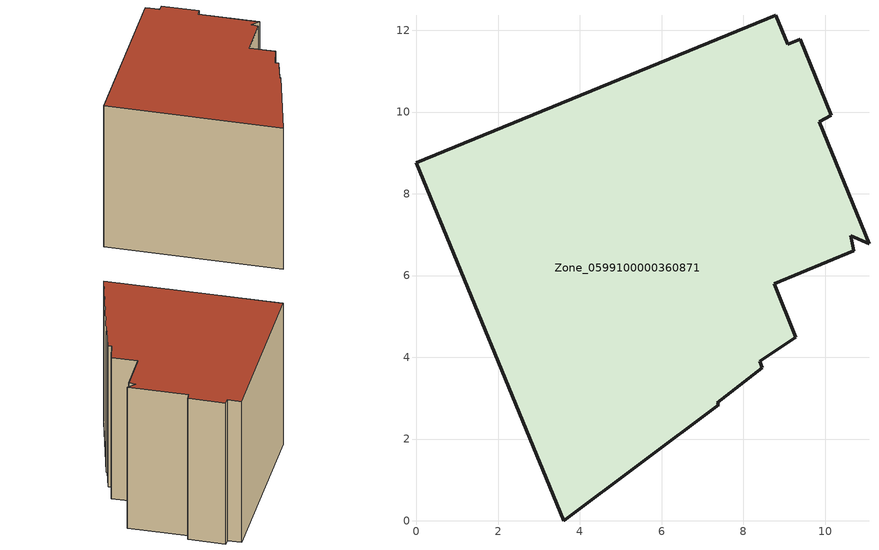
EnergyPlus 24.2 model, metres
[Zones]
Zone_0599100000360871
 floor ground (C_G): 9.86,9.76 11.07,6.78 10.62,6.97 10.71,6.61 8.75,5.8 9.28,4.49 8.4,3.9 8.47,3.75 7.37,2.89 7.4,2.84 3.6,0 0,8.76 8.79,12.37 9.08,11.66 9.39,11.78 10.15,9.93 z0
 wall outside (C_F): 3.6,0 7.4,2.84 7.37,2.89 8.47,3.75 8.4,3.9 9.28,4.49 8.75,5.8 10.71,6.61 10.62,6.97 11.07,6.78 9.86,9.76 10.15,9.93 9.39,11.78 9.08,11.66 8.79,12.37 0,8.76 3.6,0 z0:8.62
 roof outside (C_R): 11.07,6.78 9.86,9.76 10.15,9.93 9.39,11.78 9.08,11.66 8.79,12.37 0,8.76 3.6,0 7.4,2.84 7.37,2.89 8.47,3.75 8.4,3.9 9.28,4.49 8.75,5.8 10.71,6.61 10.62,6.97 z8.62
[BUILDING]
Pand.0599100000360871: North Axis=0; Terrain=City; Loads Convergence Tolerance Value=0.04; Temperature Convergence Tolerance Value=0.4; Solar Distribution=FullExterior; Maximum Number of Warmup Days=25; Minimum Number of Warmup Days=1
[Site:Location]
Rotterdam.The.Hague.AP_ZH_NLD Design_Conditions: Latitude=51.96; Longitude=4.45; Time Zone=1; Elevation=-4.5
[SITE:GROUNDTEMPERATURE:BUILDINGSURFACE]
18, 18, 18, 18, 18, 18, 18, 18, 18, 18, 18, 18
[MATERIAL] Thermal Absorptance=0.9; Solar Absorptance=0.7; Visible Absorptance=0.7
Name | Roughness | Thickness | Conductivity | Density | Specific Heat
G.TC.1992-2005 | MediumSmooth | 0.15 | 0.06 | 540 | 1210
F.TC.1992-2005 | Rough | 0.3 | 0.12 | 1920 | 840
R.TC.1992-2005 | MediumRough | 0.2 | 0.08 | 1500 | 1000
[CONSTRUCTION]
C_G: G.TC.1992-2005
C_F: F.TC.1992-2005
C_R: R.TC.1992-2005
[ZONE]
Zone_0599100000360871: Type=1; Multiplier=1; Ceiling Height=Autocalculate; Volume=Autocalculate; Floor Area=autocalculate; Part of Total Floor Area=Yes
[ZONEINFILTRATION:DESIGNFLOWRATE]
Infil_Zone_0599100000360871: Zone or ZoneList or Space or SpaceList=Zone_0599100000360871; Schedule=AlwaysOn; Design Flow Rate Calculation Method=Flow/Area; Flow Rate per Floor Area=0.0015; Constant Term Coefficient=1; Temperature Term Coefficient=0; Velocity Term Coefficient=0; Velocity Squared Term Coefficient=0
[HVACTEMPLATE:ZONE:IDEALLOADSAIRSYSTEM]
Zone_0599100000360871: Maximum Heating Supply Air Temperature=50; Minimum Cooling Supply Air Temperature=13; Maximum Heating Supply Air Humidity Ratio=0.0156; Minimum Cooling Supply Air Humidity Ratio=0.0077; Heating Limit=NoLimit; Cooling Limit=NoLimit; Dehumidification Control Type=ConstantSensibleHeatRatio; Cooling Sensible Heat Ratio=0.7; Dehumidification Setpoint=60; Humidification Control Type=None; Humidification Setpoint=30; Outdoor Air Method=None; Outdoor Air Flow Rate per Person=0.00944; Outdoor Air Flow Rate per Zone Floor Area=0; Outdoor Air Flow Rate per Zone=0; Demand Controlled Ventilation Type=None; Outdoor Air Economizer Type=NoEconomizer; Heat Recovery Type=None; Sensible Heat Recovery Effectiveness=0.7; Latent Heat Recovery Effectiveness=0.65
[ZONECONTROL:THERMOSTAT]
ThermostatControl_Zone_0599100000360871: Zone or ZoneList=Zone_0599100000360871; Control Type Schedule=DualSetpointControlType; Control 1=Thermostat_Zone_0599100000360871; Temperature Difference Between Cutout And Setpoint=0
[THERMOSTATSETPOINT:DUALSETPOINT]
Thermostat_Zone_0599100000360871: Heating Setpoint Temperature Schedule=HeatingSetpoint_Zone_0599100000360871; Cooling Setpoint Temperature Schedule=CoolingSetpoint_Zone_0599100000360871
[SCHEDULE:COMPACT]
HeatingSetpoint_Zone_0599100000360871: Through: 12/31, For: AllDays, Until: 24:00, 21
CoolingSetpoint_Zone_0599100000360871: Through: 12/31, For: AllDays, Until: 24:00, 24
DualSetpointControlType: Through: 12/31, For: AllDays, Until: 24:00, 4
AlwaysOn: Through: 12/31, For: AllDays, Until: 24:00, 1
